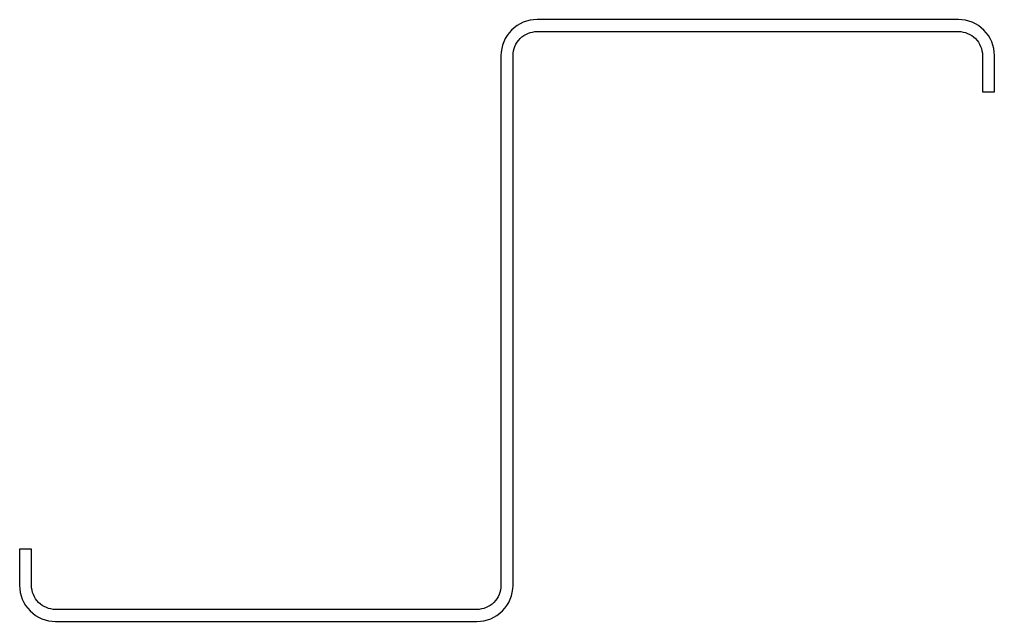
# Model space of a CAD drawing. Header units: millimetres. Extents: x 0 to 81, y 0 to 50.
import ezdxf

# ---------------------------------------------------------------- set-up
doc = ezdxf.new("R2010")
doc.units = ezdxf.units.MM
doc.layers.get('0').update_dxf_attribs({"linetype": 'CONTINUOUS'})

msp = doc.modelspace()

# ---------------------------------------------------------------- linework, layer by layer
msp.add_lwpolyline([(81, 47, 0.414214), (78, 50), (43, 50, 0.414214), (40, 47), (40, 3, -0.414214), (38, 1), (3, 1, -0.414214), (1, 3), (1, 6), (0, 6), (0, 3, 0.414214), (3, 0), (38, 0, 0.414214), (41, 3), (41, 47, -0.414214), (43, 49), (78, 49, -0.414214), (80, 47), (80, 44), (81, 44)], format="xyb", close=True)

doc.saveas('drawing.dxf')
